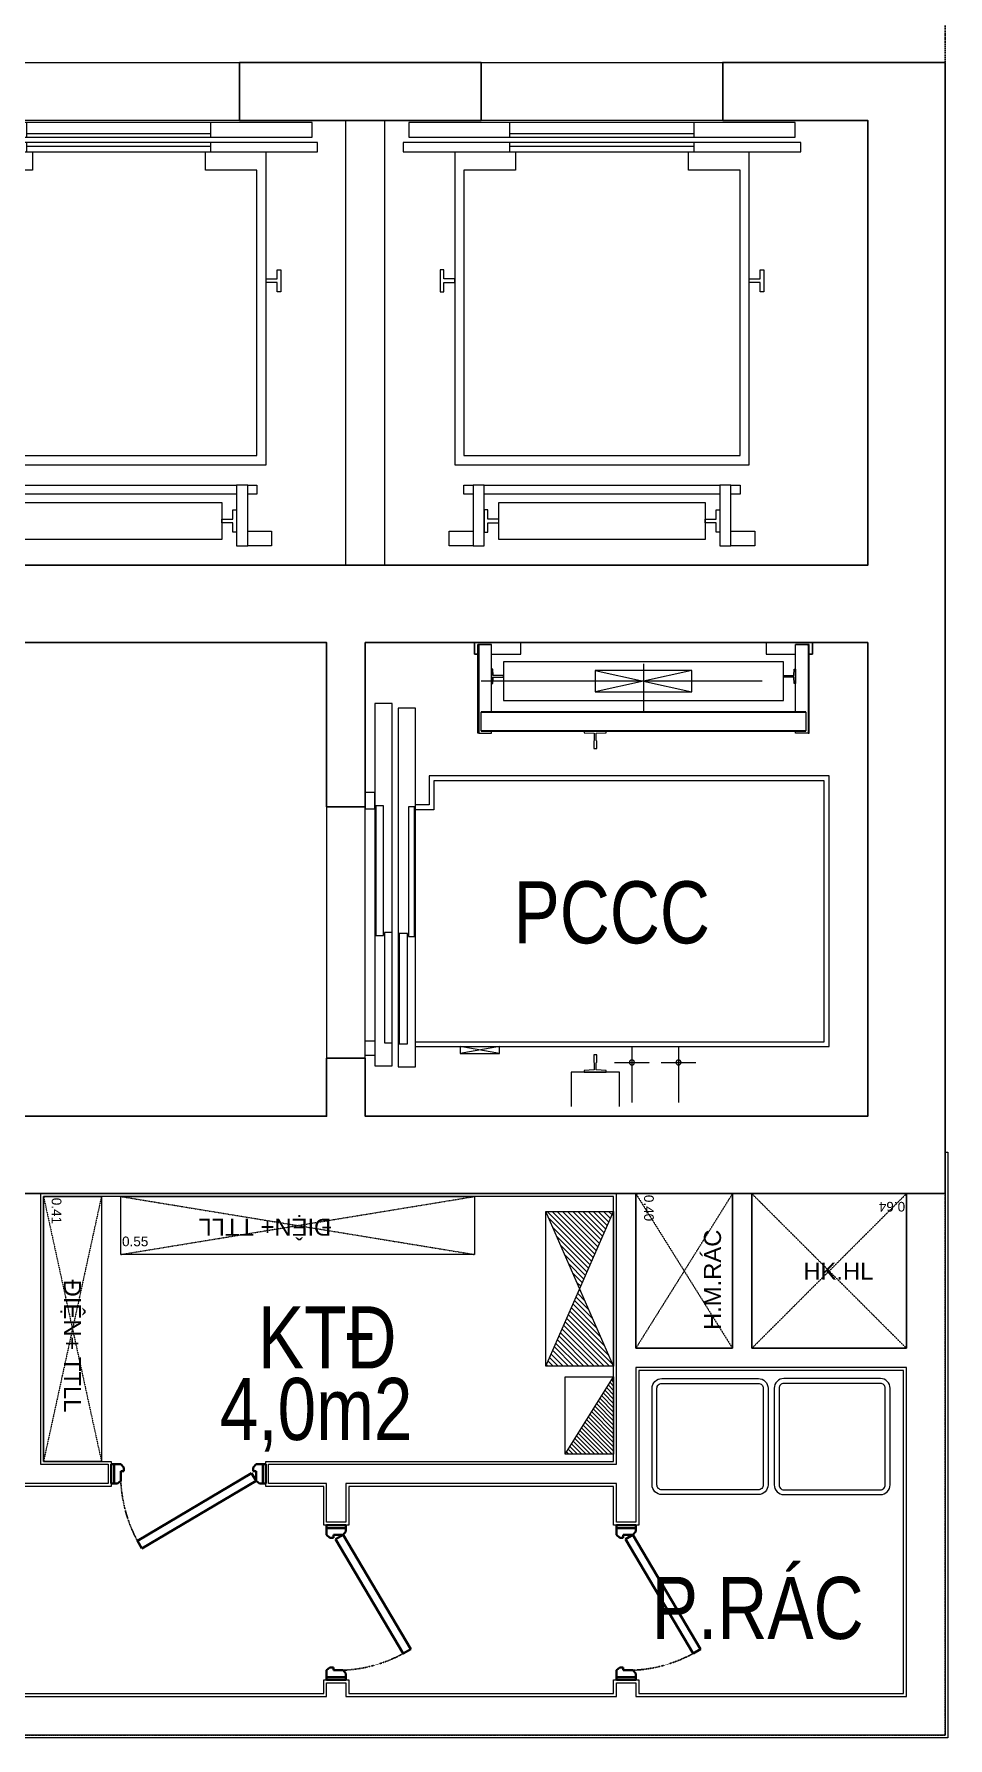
# Model space of a CAD drawing. Header units: millimetres. Extents: x -215 to 22895, y -215 to 14465.
# Drawn here: x 18166 to 22895, y -215 to 8597 of the extents above; entities that cross this region are included whole.
import ezdxf
from ezdxf.enums import TextEntityAlignment as Align

# ---------------------------------------------------------------- set-up
doc = ezdxf.new("R2010")
doc.units = ezdxf.units.MM
for name, pattern in [('HIDDEN', [9.525, 6.35, -3.175]), ('HIDDEN3', [0.2, 0.1, -0.1]), ('Xr_truc thang N3 tang dien hinh$0$T-Can ho$0$HIDDEN3', [0.2, 0.1, -0.1]), ('Xref Y2-Y4 ME$0$Xref MB Y2.Y4$0$Xr_truc thang N3 tang dien hinh$0$T-Can ho$0$HIDDEN3', [0.2, 0.1, -0.1]), ('Xref.Trục tầng 1$0$CENTER2', [1.125, 0.75, -0.125, 0.125, -0.125])]:
    doc.linetypes.add(name, pattern=pattern)
doc.layers.get('0').update_dxf_attribs({"color": 231})
doc.layers.get('DefPoints').update_dxf_attribs({"color": 191})
for name, color, linetype in [('A-CONC', 2, 'Continuous'), ('A-DOOR', 142, 'Continuous'), ('MDI-BAO-TM', 3, 'HIDDEN')]:
    doc.layers.add(name, color=color, linetype=linetype)
for name, color, linetype, lineweight in [('A-FNSH', 253, 'Continuous', 9), ('A-LITE', 9, 'Continuous', 9), ('A-TEXT', 255, 'Continuous', 25), ('A-Truc', 10, 'Xref.Trục tầng 1$0$CENTER2', 9), ('A-WALL', 1, 'Continuous', 13)]:
    doc.layers.add(name, color=color, linetype=linetype, lineweight=lineweight)
doc.styles.add('MDI_Chu Thuong', font='arial.ttf', dxfattribs={"width": 0.8})
doc.styles.add('Xr_truc thang N3 tang dien hinh$0$T-Can ho$0$Arial', font='arial.ttf')
doc.styles.add('Xref Y2-Y4 ME$0$Xref MB Y2.Y4$0$Xr_truc thang N3 tang dien hinh$0$T-Can ho$0$Arial', font='arial.ttf')

# ---------------------------------------------------------------- blocks, each defined once
blk = doc.blocks.new('x_loithangmay')
for p, q in [((-160, 500), (-110, 500)), ((-130, -500), (-130, 500)), ((-80, 500), (0, 500)), ((-60, -500), (-60, 500)), ((-160, -500), (-110, -500)), ((-80, -500), (0, -500))]:
    blk.add_line(p, q)
at = {"flags": 128}
for points in [[(-110, -1080), (-160, -1080), (-160, 1080), (-110, 1080)], [(-80, 1050), (0, 1050), (0, -1050), (-80, -1050)], [(-850, 860), (-800, 860), (-800, 880), (-920, 880), (-920, 860), (-870, 860), (-870, 800), (-850, 800)], [(-2220, 830), (-2300, 830), (-2300, 700), (-2220, 700)], [(-1970, 750), (-2020, 750), (-2020, 700), (-1970, 700)], [(-1970, 640), (-2020, 640), (-2020, -640), (-1970, -640), (-1970, 640), (-2300, 640), (-2300, 700), (-1970, 700)], [(-2065, 560), (-2265, 560), (-2265, -560), (-2065, -560)], [(-2155, 620), (-2105, 620), (-2105, 640), (-2225, 640), (-2225, 620), (-2175, 620), (-2175, 560), (-2155, 560)], [(-1970, -700), (-2020, -700), (-2020, -750), (-1970, -750), (-1970, -700), (-2300, -700), (-2300, -640), (-1970, -640)], [(-2155, -620), (-2105, -620), (-2105, -640), (-2225, -640), (-2225, -620), (-2175, -620), (-2175, -560), (-2155, -560)], [(-2220, -700), (-2300, -700), (-2300, -830), (-2220, -830)], [(-850, -860), (-800, -860), (-800, -880), (-920, -880), (-920, -860), (-870, -860), (-870, -800), (-850, -800)]]:
    blk.add_lwpolyline(points, close=True, dxfattribs=at)
for points in [[(-160, -800), (-1860, -800), (-1860, 800), (-160, 800)], [(-160, -470), (-260, -470), (-260, -750), (-1810, -750), (-1810, 750), (-260, 750), (-260, 470), (-160, 470)]]:
    blk.add_lwpolyline(points, dxfattribs=at)
blk = doc.blocks.new('THANG TÀNG DH_dwg_MB DH 5T TC 180$0$2_thang maycuon$0$Z$W__23185-2265523-MẶT BẰNG TẦNG 08-11')
at = {"flags": 128}
blk.add_lwpolyline([(57, -89), (-57, -89), (-57, -81), (-4.75, -78), (-4.75, -41.25), (-8, -38), (-8, 0), (8, 0), (8, -38), (4.75, -41.25), (4.75, -78), (57, -81)], close=True, dxfattribs=at)
blk = doc.blocks.new('THANG TÀNG DH_dwg_tm1400x2100mb-2265527-MẶT BẰNG TẦNG 08-11')
for p, q in [((1812.3, 2080), (1817, 2080)), ((710, 1945), (1210, 1835))]:
    blk.add_line(p, q)
at = {"flags": 128}
for points in [[(325, 2090), (85, 2090), (85, 2030), (103, 2030), (85, 2030), (85, 2090), (325, 2090), (325, 2030), (173, 2030)], [(103, 2080), (107.7, 2080), (107.7, 1621.5), (103, 1621.5), (103, 2080), (107.7, 2080), (110, 2080), (118, 2080), (170.7, 2080), (173, 2080)], [(173, 1731.5), (173, 2080), (170.7, 2080), (118, 2080), (110, 2080), (107.7, 2080)], [(1747, 2030), (1595, 2030), (1595, 2090), (1835, 2090), (1835, 2030), (1817, 2030), (1835, 2030), (1835, 2090), (1595, 2090)], [(1812.3, 1621.5), (1817, 1621.5), (1817, 2080), (1812.3, 2080), (1810, 2080), (1802, 2080), (1810, 2080), (1812.3, 2080), (1812.3, 1621.5), (1810, 1621.5), (1802, 1621.5), (1749.3, 1621.5), (1747, 1621.5), (1747, 1631.5)], [(1747, 1731.5), (1747, 2080), (1802, 2080), (1747, 2080)], [(1210, 1945), (1210, 1835), (710, 1835), (710, 1945), (1210, 1945), (710, 1835)], [(120, 1729), (120, 1731.5), (1800, 1731.5), (1800, 1729)], [(1800, 1634), (1800, 1638.2), (1800, 1641.4), (1800, 1649.8), (1800, 1713.2), (1800, 1721.6), (1800, 1724.8), (1800, 1729), (120, 1729), (120, 1724.8), (120, 1721.6), (120, 1713.2), (120, 1649.8), (120, 1641.4), (120, 1638.2), (120, 1634)], [(2139.4, 1750), (2229.4, 1750), (2229.4, -105), (2140, -105), (2140, 1750)], [(107.7, 1621.5), (110, 1621.5), (118, 1621.5), (170.7, 1621.5), (173, 1621.5), (173, 1631.5)], [(2140, 0), (0, 0), (0, 1400), (2070, 1400), (2070, 1250), (2140, 1250)], [(2140, 25), (25, 25), (25, 1375), (2045, 1375), (2045, 1225), (2140, 1225)], [(2260, 590), (2300, 590), (2300, 20), (2260, 20)], [(2350, -25), (2350, -45), (2400, -45), (2400, 30), (2350, 30)], [(1704.7, -35), (1909.7, 0), (1909.7, -35), (1704.7, -35), (1704.7, 0), (1909.7, -35)], [(1085, -310), (1085, -131.5), (1335, -131.5), (1335, -310)]]:
    blk.add_lwpolyline(points, dxfattribs=at)
for points in [[(107.7, 2075.6), (107.7, 2074.9)], [(182, 1919), (180, 1952.5), (173, 1952.5), (173, 1877.5), (180, 1877.5), (182, 1911), (204, 1911), (205, 1910), (235, 1910), (235, 1920), (205, 1920), (204, 1919)], [(1685, 1790), (235, 1790), (235, 1990), (1685, 1990)], [(1738, 1919), (1740, 1952.5), (1747, 1952.5), (1747, 1877.5), (1740, 1877.5), (1738, 1911), (1716, 1911), (1715, 1910), (1685, 1910), (1685, 1920), (1715, 1920), (1716, 1919)], [(2350, 1775), (2350, -100), (2260, -100), (2260, 1775)], [(1800, 1631.5), (120, 1631.5), (120, 1634), (1800, 1634)], [(1153, 1631.5), (1267, 1631.5), (1267, 1623.5), (1214.7, 1620.5), (1214.7, 1583.7), (1218, 1580.5), (1218, 1542.5), (1202, 1542.5), (1202, 1580.5), (1205.2, 1583.7), (1205.2, 1620.5), (1153, 1623.5)], [(2145, 570), (2145, 1240), (2177, 1240), (2177, 570)], [(2345, 1245), (2345, 575), (2305, 575), (2305, 1245)], [(2400, 1315), (2400, 1230), (2350, 1230), (2350, 1315)], [(2224, 585), (2224, 15), (2182, 15), (2182, 585)]]:
    blk.add_lwpolyline(points, close=True, dxfattribs=at)
for centre in [(779, -81.5), (1020, -81.5)]:
    blk.add_circle(centre, 13)
at = {"layer": 'A-Truc'}
for p, q in [((960, 1980), (960, 1730)), ((346.9, 1890), (1801, 1890)), ((779, 0.5), (779, -289.5)), ((1020, 0.5), (1020, -289.5)), ((869, -81.5), (689, -81.5)), ((1110, -81.5), (930, -81.5))]:
    blk.add_line(p, q, dxfattribs=at)
at = {"zscale": -1}
blk.add_blockref('THANG TÀNG DH_dwg_MB DH 5T TC 180$0$2_thang maycuon$0$Z$W__23185-2265523-MẶT BẰNG TẦNG 08-11', (1210, -42.5), dxfattribs=at)
blk = doc.blocks.new('s1_thangmay_t2')
for p, q in [((94218.4, -23986.6), (95468.4, -23986.6)), ((94218.4, -24286.6), (95468.4, -24286.6))]:
    blk.add_line(p, q)
at = {"layer": 'A-CONC'}
for points in [[(89368.4, -29836.6), (97868.4, -29836.6), (97868.4, -23986.6), (96718.4, -23986.6), (96718.4, -24286.6), (97468.4, -24286.6), (97468.4, -26586.6), (89768.4, -26586.6)], [(89768.4, -26986.6), (94668.4, -26986.6), (94668.4, -27836.6), (94868.4, -27836.6), (94868.4, -26986.6), (97468.4, -26986.6), (97468.4, -29436.6), (94868.4, -29436.6), (94868.4, -29136.6), (94668.4, -29136.6), (94668.4, -29436.6), (89768.4, -29436.6)]]:
    blk.add_lwpolyline(points, dxfattribs=at)
blk.add_lwpolyline([(95468.4, -23986.6), (95468.4, -24286.6), (94218.4, -24286.6), (94218.4, -23986.6)], close=True, dxfattribs=at)
at = {"layer": 'A-LITE', "ltscale": 0.3}
for points in [[(94218.4, -23986.6), (94218.4, -24286.6), (92968.4, -24286.6), (92968.4, -23986.6)], [(96718.4, -23986.6), (96718.4, -24286.6), (95468.4, -24286.6), (95468.4, -23986.6)], [(94868.4, -27836.6), (94668.4, -27836.6), (94668.4, -29136.6), (94868.4, -29136.6)]]:
    blk.add_lwpolyline(points, close=True, dxfattribs=at)
at = {"layer": 'A-WALL'}
blk.add_lwpolyline([(94968.4, -24286.6), (94968.4, -26586.6), (94768.4, -26586.6), (94768.4, -24286.6)], close=True, dxfattribs=at)
at = {"layer": 'A-LITE', "ltscale": 0.3, "xscale": -0.952168083658612, "yscale": 0.952168083658612, "zscale": 0.952168083658612, "rotation": 270}
for p in [(93593.4, -24296.6), (96093.4, -24296.6)]:
    blk.add_blockref('x_loithangmay', p, dxfattribs=at)
at = {"layer": 'A-LITE', "ltscale": 0.3, "xscale": -1, "zscale": -1, "rotation": 0.001609404331723851}
blk.add_blockref('THANG TÀNG DH_dwg_tm1400x2100mb-2265527-MẶT BẰNG TẦNG 08-11', (97268.4, -29076.5), dxfattribs=at)
at = {"layer": 'A-TEXT', "ltscale": 0.3, "style": 'MDI_Chu Thuong', "width": 0.8}
blk.add_text('PCCC', height=320.98, dxfattribs=at).set_placement((95635.6, -28542.4))
blk = doc.blocks.new('TUCC')
at = {"layer": 'DefPoints'}
h = blk.add_hatch(dxfattribs=at)
h.set_pattern_fill('ANSI31', color=8, scale=5, angle=90)
h.set_pattern_definition([(135, (159303.51, -210150.06), (-11.2253, -11.2253), [])])
h.paths.add_polyline_path([(159303.5, -210150.1), (159053.5, -210550.1), (159303.5, -210550.1)])
for p, q in [((159053.5, -210550.1), (159053.5, -210150.1)), ((159053.5, -210550.1), (159303.5, -210150.1)), ((159053.5, -210150.1), (159303.5, -210150.1)), ((159303.5, -210150.1), (159303.5, -210550.1)), ((159303.5, -210550.1), (159053.5, -210550.1))]:
    blk.add_line(p, q)
blk = doc.blocks.new('*X8')
at = {"color": 0}
for p, q in [((32025, 38839.7), (32032.1, 38846.9)), ((32025, 38813.2), (32050.6, 38838.8)), ((32025, 38786.7), (32069, 38830.7)), ((32025, 38760.2), (32087.5, 38822.7)), ((32025, 38733.7), (32105.9, 38814.6)), ((32025, 38707.2), (32124.4, 38806.5)), ((32025, 38680.6), (32142.8, 38798.5)), ((32025, 38654.1), (32161.3, 38790.4)), ((32025, 38627.6), (32179.7, 38782.3)), ((32025, 38601.1), (32198.2, 38774.2)), ((32511.7, 38637.1), (32646.7, 38772)), ((32530.2, 38629), (32693.8, 38792.6)), ((32548.6, 38620.9), (32740.9, 38813.2)), ((32567.1, 38612.8), (32788.1, 38833.9)), ((32585.5, 38604.8), (32825, 38844.2)), ((32604, 38596.7), (32825, 38817.7)), ((32622.4, 38588.6), (32825, 38791.2)), ((32025, 38574.6), (32216.6, 38766.2)), ((32025, 38548.1), (32235, 38758.1)), ((32025, 38521.5), (32253.5, 38750)), ((32033.8, 38503.9), (32271.9, 38742)), ((32081, 38524.5), (32290.4, 38733.9)), ((32128.1, 38545.1), (32308.8, 38725.8)), ((32175.3, 38565.7), (32327.3, 38717.8)), ((32222.4, 38586.4), (32345.7, 38709.7)), ((32269.5, 38607), (32364.2, 38701.6)), ((32316.7, 38627.6), (32382.6, 38693.5)), ((32363.8, 38648.2), (32401.1, 38685.5)), ((32438, 38669.3), (32458.1, 38689.5)), ((32456.4, 38661.3), (32505.2, 38710.1)), ((32474.8, 38653.2), (32552.4, 38730.7)), ((32493.3, 38645.1), (32599.5, 38751.4)), ((32640.9, 38580.6), (32825, 38764.7)), ((32659.3, 38572.5), (32825, 38738.2)), ((32677.8, 38564.4), (32825, 38711.7)), ((32696.2, 38556.3), (32825, 38685.1)), ((32411, 38668.9), (32419.5, 38677.4)), ((32714.6, 38548.3), (32825, 38658.6)), ((32733.1, 38540.2), (32825, 38632.1)), ((32751.5, 38532.1), (32825, 38605.6)), ((32770, 38524.1), (32825, 38579.1)), ((32788.4, 38516), (32825, 38552.6)), ((32806.9, 38507.9), (32825, 38526))]:
    blk.add_line(p, q, dxfattribs=at)
blk = doc.blocks.new('P3')
for p, q in [((-400, 175), (400, 175)), ((-400, 175), (400, -175)), ((-400, -175), (400, 175)), ((-400, -175), (-400, 175)), ((400, 175), (400, -175)), ((400, -175), (-400, -175))]:
    blk.add_line(p, q)
at = {"layer": 'DefPoints', "color": 8}
blk.add_blockref('*X8', (-32425, -38675), dxfattribs=at)
blk = doc.blocks.new('*U16')
blk.add_lwpolyline([(0, 0), (0, 300), (1370.1, 300), (1370.1, 0)], close=True)
at = {"linetype": 'Xref Y2-Y4 ME$0$Xref MB Y2.Y4$0$Xr_truc thang N3 tang dien hinh$0$T-Can ho$0$HIDDEN3'}
for points in [[(0, 0), (1370.1, 300)], [(0, 300), (1370.1, 0)]]:
    blk.add_lwpolyline(points, dxfattribs=at)
at = {"style": 'Xref Y2-Y4 ME$0$Xref MB Y2.Y4$0$Xr_truc thang N3 tang dien hinh$0$T-Can ho$0$Arial'}
blk.add_text('0.41', height=50, dxfattribs=at).set_placement((6.6, 42.7))
blk.add_attdef('--', text='', height=88, dxfattribs=at).set_placement((126.6, 189.6), align=Align.MIDDLE_CENTER)
blk = doc.blocks.new('*U24')
blk.add_lwpolyline([(0, 0), (0, 300), (1830.5, 300), (1830.5, 0)], close=True)
at = {"linetype": 'Xref Y2-Y4 ME$0$Xref MB Y2.Y4$0$Xr_truc thang N3 tang dien hinh$0$T-Can ho$0$HIDDEN3'}
for points in [[(0, 0), (1830.5, 300)], [(0, 300), (1830.5, 0)]]:
    blk.add_lwpolyline(points, dxfattribs=at)
at = {"style": 'Xref Y2-Y4 ME$0$Xref MB Y2.Y4$0$Xr_truc thang N3 tang dien hinh$0$T-Can ho$0$Arial'}
blk.add_text('0.55', height=50, dxfattribs=at).set_placement((6.6, 42.7))
blk.add_attdef('--', text='', height=88, dxfattribs=at).set_placement((126.6, 189.6), align=Align.MIDDLE_CENTER)
blk = doc.blocks.new('*U20')
blk.add_lwpolyline([(0, 0), (0, 500.3), (800, 500.3), (800, 0)], close=True)
at = {"linetype": 'Xref Y2-Y4 ME$0$Xref MB Y2.Y4$0$Xr_truc thang N3 tang dien hinh$0$T-Can ho$0$HIDDEN3'}
for points in [[(0, 0), (800, 500.3)], [(0, 500.3), (800, 0)]]:
    blk.add_lwpolyline(points, dxfattribs=at)
at = {"style": 'Xref Y2-Y4 ME$0$Xref MB Y2.Y4$0$Xr_truc thang N3 tang dien hinh$0$T-Can ho$0$Arial'}
blk.add_text('0.40', height=50, dxfattribs=at).set_placement((6.6, 42.7))
blk.add_attdef('--', text='', height=88, dxfattribs=at).set_placement((126.6, 189.6), align=Align.MIDDLE_CENTER)
blk = doc.blocks.new('*U21')
blk.add_lwpolyline([(0, 0), (0, 800), (800, 800), (800, 0)], close=True)
at = {"linetype": 'Xr_truc thang N3 tang dien hinh$0$T-Can ho$0$HIDDEN3'}
for points in [[(0, 0), (800, 800)], [(0, 800), (800, 0)]]:
    blk.add_lwpolyline(points, dxfattribs=at)
at = {"style": 'Xr_truc thang N3 tang dien hinh$0$T-Can ho$0$Arial'}
blk.add_text('0.64', height=50, dxfattribs=at).set_placement((6.6, 42.7))
blk.add_attdef('--', text='', height=88, dxfattribs=at).set_placement((126.6, 189.6), align=Align.MIDDLE_CENTER)
blk = doc.blocks.new('s1_cuaky_830')
at = {"lineweight": 35, "extrusion": (0, 0, -1)}
for p, q in [((18500, -3595.6), (18400, -3595.6)), ((18400, -3595.6), (18400, -3610.6)), ((18500, -3610.6), (18400, -3610.6)), ((18400, -3610.6), (18400, -3628.3)), ((18400, -3610.6), (18490, -3610.6)), ((18500, -3610.6), (18500, -3595.6)), ((18500, -3645.6), (18500, -3610.6)), ((18400, -3628.3), (18415, -3645.6)), ((18415, -3645.6), (18465, -3645.6)), ((18465, -3645.6), (18465, -3660.6)), ((18465, -3660.6), (18483, -3660.6)), ((18483, -3660.6), (18500, -3645.6)), ((18103.7, -3731.4), (18065, -3754.4)), ((18415, -4345.6), (18065, -3754.4)), ((18453.7, -4322.7), (18103.7, -3731.4)), ((18415, -4345.6), (18400, -4362.8)), ((18400, -4362.8), (18400, -4380.6)), ((18400, -4380.6), (18500, -4380.6)), ((18400, -4380.6), (18400, -4395.6)), ((18490, -4380.6), (18400, -4380.6)), ((18400, -4395.6), (18500, -4395.6)), ((18453.7, -4322.7), (18415, -4345.6)), ((18465, -4345.6), (18415, -4345.6)), ((18465, -4330.5), (18465, -4345.6)), ((18483, -4330.5), (18465, -4330.5)), ((18500, -4345.6), (18483, -4330.5)), ((18500, -4380.6), (18500, -4345.6)), ((18500, -4395.6), (18500, -4380.6))]:
    blk.add_line(p, q, dxfattribs=at)
at = {"linetype": 'HIDDEN3', "extrusion": (0, 0, -1)}
blk.add_arc((-18445.4, -4360.9), 715.9, 57.90313, 87.56572, dxfattribs=at)
blk = doc.blocks.new('s1_thungrac')
for points in [[(19311.2, -9384.7), (18811.2, -9384.7, -0.414214), (18761.2, -9334.7), (18761.2, -8834.7, -0.414214), (18811.2, -8784.7), (19311.2, -8784.7, -0.414214), (19361.2, -8834.7), (19361.2, -9334.7, -0.414214)], [(19311.2, -9359.7), (18811.2, -9359.7, -0.414214), (18786.2, -9334.7), (18786.2, -8834.7, -0.414214), (18811.2, -8809.7), (19311.2, -8809.7, -0.414214), (19336.2, -8834.7), (19336.2, -9334.7, -0.414214)]]:
    blk.add_lwpolyline(points, format="xyb", close=True)

msp = doc.modelspace()

# ---------------------------------------------------------------- linework, layer by layer
at = {"layer": 'A-FNSH', "ltscale": 0.3}
for points in [[(22880, 2815), (22895, 2815), (22895, 2600), (22895, 0), (22895, -215), (14365, -215)], [(14995, 15), (19665, 15), (19665, 85), (19795, 85), (19795, 15), (21165, 15), (21165, 85), (21295, 85), (21295, 15), (22665, 15), (22665, 1685), (21295, 1685), (21295, 885), (21165, 885), (21165, 1085), (19795, 1085), (19795, 885), (19665, 885), (19665, 1085), (19365, 1085), (19365, 1215), (21165, 1215), (21165, 2585), (18215, 2585), (18215, 1215), (18565, 1215), (18565, 1085), (16975, 1085)]]:
    msp.add_lwpolyline(points, dxfattribs=at)
at = {"layer": 'A-WALL'}
for points in [[(22880, 2800), (22880, 2600), (22880, 0), (22880, -200), (14380, -200)], [(14980, 0), (19680, 0), (19680, 70), (19780, 70), (19780, 0), (21180, 0), (21180, 70), (21280, 70), (21280, 0), (22680, 0), (22680, 1700), (21280, 1700), (21280, 900), (21180, 900), (21180, 1100), (19780, 1100), (19780, 900), (19680, 900), (19680, 1100), (19380, 1100), (19380, 1200), (21180, 1200), (21180, 2600), (18200, 2600), (18200, 1200), (18550, 1200), (18550, 1100), (16990, 1100)]]:
    msp.add_lwpolyline(points, dxfattribs=at)
for points in [[(21780, 2600), (21280, 2600), (21280, 1800), (21780, 1800)], [(21880, 1800), (22680, 1800), (22680, 2600), (21880, 2600)]]:
    msp.add_lwpolyline(points, close=True, dxfattribs=at)
at = {"layer": 'MDI-BAO-TM'}
msp.add_lwpolyline([(-200, 14450), (22880, 14450), (22880, -200), (14380, -200), (14380, 5450), (4050, 5450), (4050, 5950), (-200, 5950)], close=True, dxfattribs=at)

# ---------------------------------------------------------------- block references
msp.add_blockref('s1_thangmay_t2', (-74988.4, 32436.6))
at = {"layer": 'A-DOOR', "ltscale": 0.3}
for p, rotation in [((14969.4, -17300), 90.00000000000001), ((38180, -3510.6), 180), ((39680, -3510.6), 180)]:
    msp.add_blockref('s1_cuaky_830', p, dxfattribs=dict(at, rotation=rotation))
at = {"layer": 'A-FNSH', "color": 7}
for name, p, rotation in [('P3', (20990, 2107.5), 90.00110246797047), ('TUCC', (-138142.6, 211798.8), 0.00110246797062807)]:
    msp.add_blockref(name, p, dxfattribs=dict(at, rotation=rotation))
at = {"layer": 'A-LITE', "linetype": 'HIDDEN', "ltscale": 0.3}
ref = msp.add_blockref('*U16', (18215, 2585.1), dxfattribs=dict(at, rotation=270.0011024679706))
ref.add_attrib('--', 'ĐIỆN+ TTLL', dxfattribs={"layer": '0', "height": 88, "rotation": 270.0011, "style": 'Xref Y2-Y4 ME$0$Xref MB Y2.Y4$0$Xr_truc thang N3 tang dien hinh$0$T-Can ho$0$Arial'}).set_placement((18365, 1811.7, 0), align=Align.MIDDLE_CENTER)
ref = msp.add_blockref('*U24', (18615, 2285.1), dxfattribs=dict(at, rotation=0.001102474252605233))
ref.add_attrib('--', 'ĐIỆN+ TTLL', dxfattribs={"layer": '0', "height": 88, "rotation": 180.0011, "style": 'Xref Y2-Y4 ME$0$Xref MB Y2.Y4$0$Xr_truc thang N3 tang dien hinh$0$T-Can ho$0$Arial'}).set_placement((19360.6, 2426, 0), align=Align.MIDDLE_CENTER)
ref = msp.add_blockref('*U20', (21280, 2600), dxfattribs=dict(at, rotation=269.99660431415))
ref.add_attrib('--', 'H.M.RÁC', dxfattribs={"layer": '0', "height": 88, "rotation": 89.9966, "style": 'Xref Y2-Y4 ME$0$Xref MB Y2.Y4$0$Xr_truc thang N3 tang dien hinh$0$T-Can ho$0$Arial'}).set_placement((21676.6, 2154.3, 0), align=Align.MIDDLE_CENTER)
ref = msp.add_blockref('*U21', (22680.2, 2600), dxfattribs=dict(at, rotation=180.0011024679706))
ref.add_attrib('--', 'HK.HL', dxfattribs={"layer": '0', "height": 88, "rotation": 0.0011, "style": 'Xr_truc thang N3 tang dien hinh$0$T-Can ho$0$Arial'}).set_placement((22328, 2198.7), align=Align.MIDDLE_CENTER)
at = {"layer": 'A-LITE', "linetype": 'HIDDEN', "ltscale": 0.3, "rotation": 90.00000000000001}
msp.add_blockref('s1_thungrac', (12579.4, -17717.8), dxfattribs=at)
at = {"layer": 'A-LITE', "linetype": 'HIDDEN', "ltscale": 0.3, "xscale": -1, "rotation": 270}
msp.add_blockref('s1_thungrac', (31380.6, -17717.8), dxfattribs=at)

# ---------------------------------------------------------------- texts
at = {"layer": 'A-TEXT', "ltscale": 0.3, "style": 'MDI_Chu Thuong', "width": 0.8}
for s, p in [('KTĐ', (19324.5, 1696.1)), ('4,0m2', (19127.2, 1325.7)), ('P.RÁC', (21362.5, 296.7))]:
    msp.add_text(s, height=320.98, dxfattribs=at).set_placement(p)

doc.saveas('drawing.dxf')
